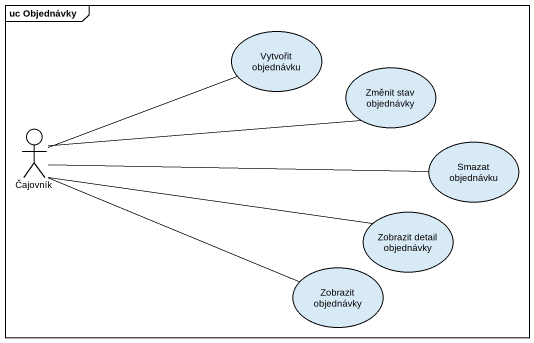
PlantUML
@startuml
mainframe uc Objednávky
usecase "Vytvořit objednávku" as Vytvořit_objednávku
usecase "Změnit stav objednávky" as Změnit_stav_objednávky
actor Čajovník
usecase "Smazat objednávku" as Smazat_objednávku
usecase "Zobrazit detail objednávky" as Zobrazit_detail_objednávky
usecase "Zobrazit objednávky" as Zobrazit_objednávky
Čajovník -right- Vytvořit_objednávku
Čajovník -right- Změnit_stav_objednávky
Čajovník -right- Smazat_objednávku
Čajovník -right- Zobrazit_detail_objednávky
Čajovník -right- Zobrazit_objednávky
@enduml
